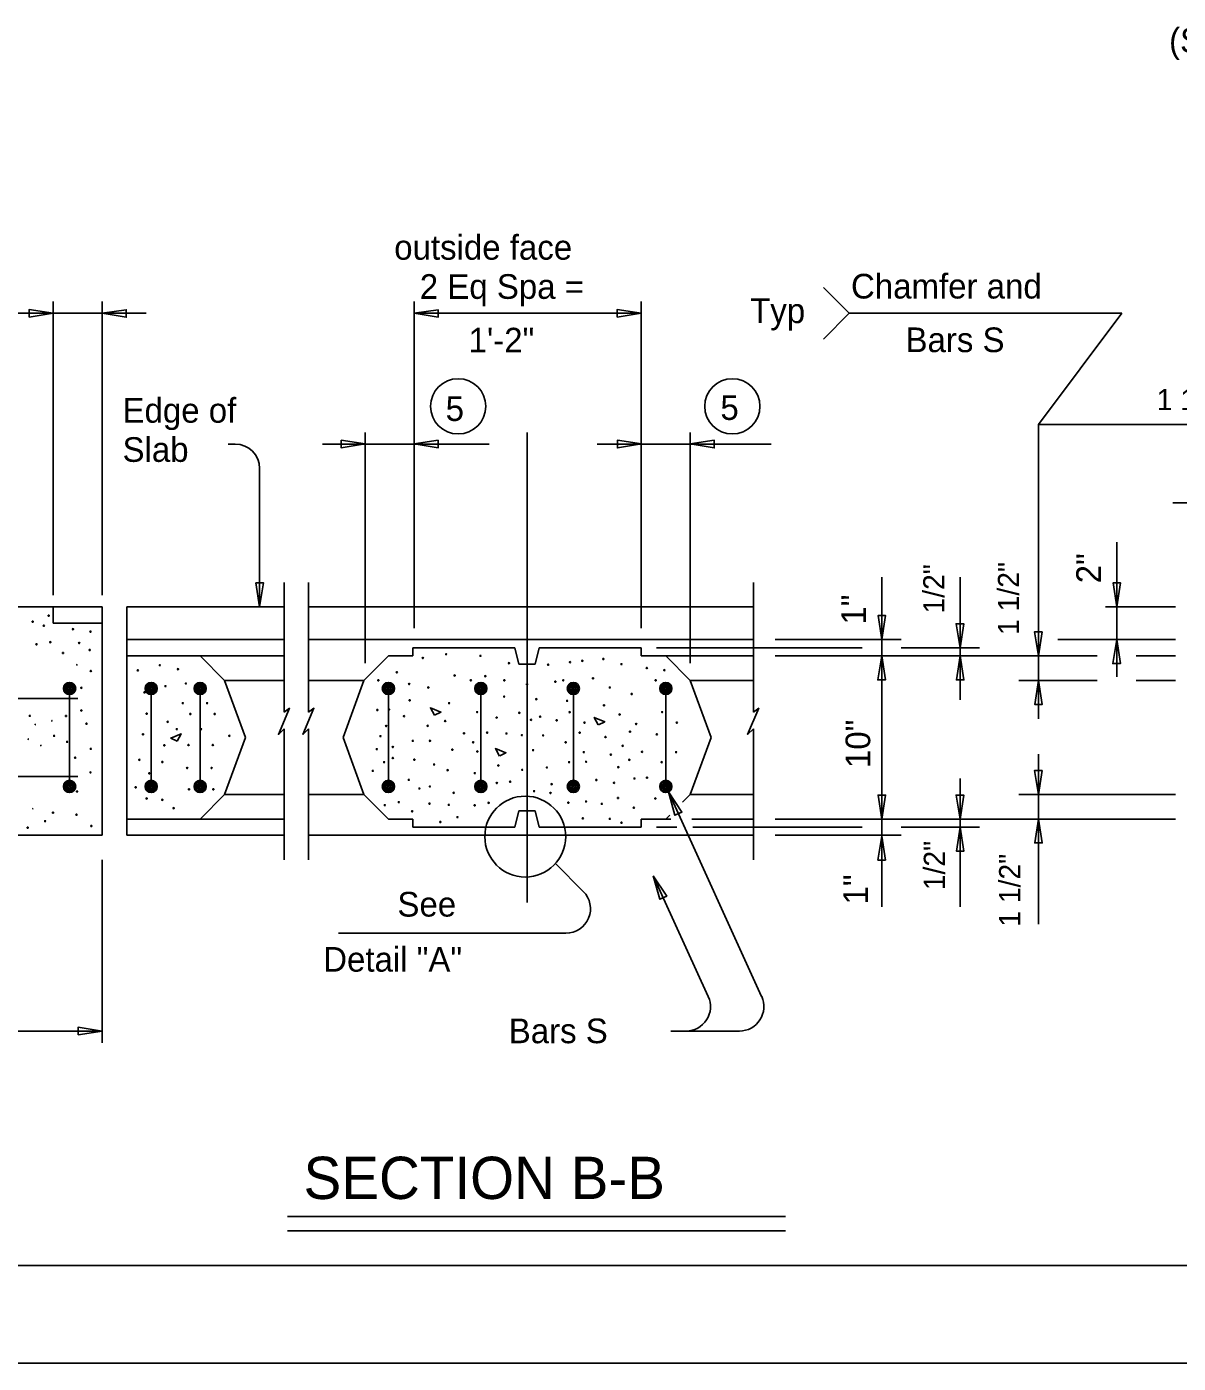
# Model space of a CAD drawing. Extents: x 2 to 71, y 0 to 22.
# Drawn here: x 12 to 17.88, y 0 to 6.83 of the extents above; entities that cross this region are included whole.
import ezdxf

# ---------------------------------------------------------------- set-up
doc = ezdxf.new("R2010")
doc.units = 0
doc.layers.add('Level 1', color=7, linetype='Continuous')

msp = doc.modelspace()

# ---------------------------------------------------------------- linework, layer by layer
at = {"layer": 'Level 1'}
for p, q in [((16.2032, 5.364), (16.0719, 5.4953)), ((12.1391, 3.924), (12.1391, 5.424)), ((12.3891, 3.924), (12.3891, 5.424)), ((13.9818, 5.424), (13.9818, 3.7557)), ((15.1421, 5.424), (15.1421, 3.7557)), ((11.7338, 5.364), (12.6142, 5.364)), ((13.9818, 5.364), (15.1421, 5.364)), ((16.2032, 5.364), (16.0719, 5.2327)), ((17.5957, 5.364), (16.2032, 5.364)), ((17.1697, 4.7954), (17.5957, 5.364)), ((18.6544, 4.7954), (17.1697, 4.7954)), ((17.1697, 3.2917), (17.1697, 4.7954)), ((13.7318, 4.7558), (13.7318, 3.5773)), ((14.5588, 2.3546), (14.5588, 4.7558)), ((15.3921, 4.7558), (15.3921, 3.5773)), ((13.0323, 4.6958), (13.0681, 4.6958)), ((14.3645, 4.6958), (13.5137, 4.6958)), ((14.9161, 4.6958), (15.8046, 4.6958)), ((13.1931, 3.864), (13.1931, 4.5708)), ((18.4991, 4.3954), (17.8562, 4.3954)), ((17.5697, 3.5077), (17.5697, 4.1942)), ((13.3181, 3.3261), (13.3181, 3.989)), ((13.4431, 3.989), (13.4431, 3.3261)), ((15.7146, 3.3261), (15.7146, 3.989)), ((16.3697, 2.3325), (16.3697, 4.0155)), ((16.7697, 3.3886), (16.7697, 4.0155)), ((9.7246, 3.864), (12.3891, 3.864)), ((12.1391, 3.864), (12.1391, 3.7807)), ((12.3891, 3.864), (12.3891, 2.6972)), ((12.5141, 3.864), (12.5141, 2.6972)), ((12.5141, 3.864), (13.3181, 3.864)), ((15.7146, 3.864), (13.4431, 3.864)), ((17.8696, 3.864), (17.512, 3.864)), ((12.1391, 3.7807), (12.3891, 3.7807)), ((12.5141, 3.6972), (13.3181, 3.6972)), ((15.7146, 3.6972), (13.4431, 3.6972)), ((16.4697, 3.6972), (15.8255, 3.6972)), ((17.2697, 3.6972), (17.8696, 3.6972)), ((13.9755, 3.6138), (13.9755, 3.6555)), ((14.4963, 3.6555), (13.9755, 3.6555)), ((14.5171, 3.5722), (14.4963, 3.6555)), ((14.6005, 3.5722), (14.6213, 3.6555)), ((15.1421, 3.6555), (14.6213, 3.6555)), ((15.1421, 3.6138), (15.1421, 3.6555)), ((15.2196, 3.6555), (16.2697, 3.6555)), ((16.4697, 3.6555), (16.8697, 3.6555)), ((12.5141, 3.6138), (13.3181, 3.6138)), ((13.0141, 3.4888), (12.8891, 3.6138)), ((13.7255, 3.4888), (13.8505, 3.6138)), ((13.9755, 3.6138), (13.8505, 3.6138)), ((14.6005, 3.5722), (14.5171, 3.5722)), ((15.7146, 3.6138), (15.1421, 3.6138)), ((15.3921, 3.4888), (15.2671, 3.6138)), ((17.4697, 3.6138), (15.8255, 3.6138)), ((17.8696, 3.6138), (17.6697, 3.6138)), ((13.0141, 3.4888), (13.3181, 3.4888)), ((13.0141, 3.4888), (13.1203, 3.1972)), ((13.7255, 3.4888), (13.4431, 3.4888)), ((13.6193, 3.1971), (13.7255, 3.4888)), ((15.7146, 3.4888), (15.3921, 3.4888)), ((15.3921, 3.4888), (15.4983, 3.1972)), ((17.4697, 3.4888), (17.0697, 3.4888)), ((17.8696, 3.4888), (17.6697, 3.4888)), ((12.2225, 2.9472), (12.2225, 3.4472)), ((12.6391, 2.9472), (12.6391, 3.4472)), ((12.8891, 2.9472), (12.8891, 3.4472)), ((13.8505, 2.9472), (13.8505, 3.4472)), ((14.3228, 2.9472), (14.3228, 3.4472)), ((14.795, 2.9472), (14.795, 3.4472)), ((15.2671, 2.9472), (15.2671, 3.4472)), ((9.7246, 3.3966), (12.2641, 3.3966)), ((13.3181, 2.5722), (13.3181, 3.2412)), ((13.4431, 3.2412), (13.4431, 2.5722)), ((15.7146, 2.5722), (15.7146, 3.2412)), ((13.0141, 2.9055), (13.1203, 3.1972)), ((13.6193, 3.1971), (13.7255, 2.9055)), ((15.3921, 2.9055), (15.4983, 3.1972)), ((17.1697, 2.2429), (17.1697, 3.1117)), ((9.7246, 2.9979), (12.2641, 2.9979)), ((16.7697, 2.3325), (16.7697, 2.9877)), ((13.0141, 2.9055), (12.8891, 2.7805)), ((13.0141, 2.9055), (13.3181, 2.9055)), ((13.7255, 2.9055), (13.4431, 2.9055)), ((13.7255, 2.9055), (13.8505, 2.7805)), ((15.2803, 2.9188), (15.7567, 1.8741)), ((15.3921, 2.9055), (15.3528, 2.8662)), ((15.7146, 2.9055), (15.3921, 2.9055)), ((17.8696, 2.9055), (17.0697, 2.9055)), ((14.5171, 2.8222), (14.4963, 2.7388)), ((14.6005, 2.8222), (14.5171, 2.8222)), ((14.6005, 2.8222), (14.6213, 2.7388)), ((15.2873, 2.8007), (15.2671, 2.7805)), ((12.5141, 2.7805), (13.3181, 2.7805)), ((13.9755, 2.7805), (13.8505, 2.7805)), ((13.9755, 2.7388), (13.9755, 2.7805)), ((14.4963, 2.7388), (13.9755, 2.7388)), ((15.1421, 2.7388), (14.6213, 2.7388)), ((15.1421, 2.7388), (15.1421, 2.7805)), ((15.2932, 2.7805), (15.1421, 2.7805)), ((15.2196, 2.7388), (15.324, 2.7388)), ((15.7146, 2.7805), (15.3995, 2.7805)), ((15.4057, 2.7388), (16.2697, 2.7388)), ((17.8696, 2.7805), (15.8255, 2.7805)), ((16.4697, 2.7388), (16.8697, 2.7388)), ((11.9205, 2.6972), (12.3891, 2.6972)), ((12.5141, 2.6972), (13.3181, 2.6972)), ((15.7146, 2.6972), (13.4431, 2.6972)), ((16.4697, 2.6972), (15.8255, 2.6972)), ((12.3891, 2.5722), (12.3891, 1.6372)), ((14.7034, 2.5531), (14.8458, 2.4107)), ((15.2032, 2.4899), (15.4841, 1.8741)), ((13.5952, 2.1972), (14.7575, 2.1972)), ((7.1395, 1.6972), (12.3891, 1.6972)), ((15.2927, 1.6972), (15.643, 1.6972)), ((13.3356, 0.75), (15.8788, 0.75)), ((13.3356, 0.6768), (15.8788, 0.6768)), ((35.4999, 0.5), (4, 0.5)), ((35.9999, 0), (2, 0))]:
    msp.add_line(p, q, dxfattribs=at)
for points in [[(12.1391, 5.364), (12.0166, 5.384), (12.0166, 5.3452)], [(12.3891, 5.364), (12.5116, 5.344), (12.5116, 5.3827)], [(13.9818, 5.364), (14.1043, 5.344), (14.1043, 5.3827)], [(15.1421, 5.364), (15.0196, 5.384), (15.0196, 5.3452)], [(13.732, 4.6966), (13.6095, 4.6766), (13.6095, 4.7153)], [(13.9815, 4.6966), (14.104, 4.6766), (14.104, 4.7153)], [(15.1425, 4.6966), (15.02, 4.6766), (15.02, 4.7153)], [(15.392, 4.6966), (15.5145, 4.6766), (15.5145, 4.7153)], [(13.1931, 3.864), (13.2131, 3.9865), (13.1744, 3.9865)], [(17.5697, 3.864), (17.5897, 3.9865), (17.551, 3.9865)], [(16.3697, 3.6972), (16.3897, 3.8197), (16.351, 3.8197)], [(16.7697, 3.6555), (16.7497, 3.778), (16.7885, 3.778)], [(17.1697, 3.6138), (17.1497, 3.7363), (17.1885, 3.7363)], [(17.5697, 3.6972), (17.5497, 3.5747), (17.5885, 3.5747)], [(16.3697, 3.6138), (16.3497, 3.4913), (16.3885, 3.4913)], [(16.7697, 3.6138), (16.7897, 3.4913), (16.751, 3.4913)], [(17.1697, 3.4888), (17.1897, 3.3663), (17.151, 3.3663)], [(17.1697, 2.9055), (17.1497, 3.028), (17.1885, 3.028)], [(15.2803, 2.9188), (15.3493, 2.8157), (15.3141, 2.7996)], [(16.3697, 2.7805), (16.3897, 2.903), (16.351, 2.903)], [(16.7697, 2.7805), (16.7497, 2.903), (16.7885, 2.903)], [(16.7697, 2.7388), (16.7897, 2.6163), (16.751, 2.6163)], [(17.1697, 2.7805), (17.1897, 2.658), (17.151, 2.658)], [(16.3701, 2.6933), (16.3501, 2.5708), (16.3889, 2.5708)], [(15.2032, 2.4899), (15.2722, 2.3867), (15.237, 2.3707)], [(12.3891, 1.6972), (12.2666, 1.7172), (12.2666, 1.6785)]]:
    msp.add_lwpolyline(points, close=True, dxfattribs=at)
for points in [[(13.3181, 3.3261), (13.3451, 3.3467), (13.2888, 3.2127), (13.3181, 3.2412)], [(13.4431, 3.3261), (13.4701, 3.3467), (13.4138, 3.2127), (13.4431, 3.2412)], [(14.0868, 3.3112), (14.119, 3.3272), (14.0653, 3.3487), (14.086, 3.3107)], [(15.7146, 3.3261), (15.7415, 3.3467), (15.6852, 3.2127), (15.7146, 3.2412)], [(14.9231, 3.2617), (14.9553, 3.2777), (14.9016, 3.2992), (14.9223, 3.2612)], [(12.7715, 3.1778), (12.7393, 3.194), (12.793, 3.2154), (12.7724, 3.1774)], [(14.4188, 3.1028), (14.451, 3.1189), (14.3973, 3.1404), (14.418, 3.1024)]]:
    msp.add_lwpolyline(points, dxfattribs=at)
for centre, radius in [((14.2069, 4.8889), 0.1411), ((15.6071, 4.8889), 0.1411), ((12.0338, 3.7885), 0.00298), ((12.0911, 3.7686), 0.00298), ((12.1156, 3.8197), 0.00298), ((12.2402, 3.7507), 0.00298), ((12.3292, 3.7374), 0.00298), ((12.0533, 3.6728), 0.00298), ((12.1245, 3.684), 0.00298), ((12.189, 3.6283), 0.00298), ((12.2714, 3.6796), 0.00298), ((12.3248, 3.644), 0.00298), ((14.1454, 3.6223), 0.00298), ((12.6831, 3.5661), 0.00298), ((14.0265, 3.6031), 0.00298), ((14.3212, 3.614), 0.00298), ((14.4668, 3.5765), 0.00298), ((14.6668, 3.5691), 0.00298), ((14.7776, 3.582), 0.00298), ((14.8412, 3.5884), 0.00298), ((14.9479, 3.5979), 0.00298), ((15.0406, 3.5716), 0.00298), ((15.17, 3.5524), 0.00298), ((12.3314, 3.5371), 0.00298), ((12.5712, 3.5402), 0.00298), ((12.7765, 3.546), 0.00298), ((13.799, 3.4889), 0.00298), ((13.8936, 3.5296), 0.00298), ((14.1891, 3.5139), 0.00298), ((14.2713, 3.4889), 0.00298), ((14.3458, 3.5105), 0.00298), ((14.4428, 3.4891), 0.00298), ((14.7033, 3.4825), 0.00298), ((14.7435, 3.4889), 0.00298), ((14.8958, 3.4995), 0.00298), ((15.2157, 3.4889), 0.00298), ((15.2593, 3.5408), 0.00298), ((12.2225, 3.4473), 0.0313), ((12.2225, 3.4473), 0.0251), ((12.2225, 3.4473), 0.0188), ((12.2225, 3.4473), 0.0125), ((12.2225, 3.4473), 0.00627), ((12.2825, 3.4503), 0.00298), ((12.6052, 3.4281), 0.00298), ((12.6392, 3.4473), 0.0313), ((12.6392, 3.4473), 0.0251), ((12.6392, 3.4473), 0.0188), ((12.6392, 3.4473), 0.0125), ((12.6392, 3.4473), 0.00627), ((12.712, 3.4592), 0.00298), ((12.8166, 3.4726), 0.00298), ((12.8892, 3.4473), 0.0313), ((12.8892, 3.4473), 0.0251), ((12.8892, 3.4473), 0.0188), ((12.8892, 3.4473), 0.0125), ((12.8892, 3.4473), 0.00627), ((13.8505, 3.4473), 0.0313), ((13.8505, 3.4473), 0.0251), ((13.8505, 3.4473), 0.0188), ((13.8505, 3.4473), 0.0125), ((13.8505, 3.4473), 0.00627), ((13.9565, 3.4702), 0.00298), ((14.0548, 3.4521), 0.00298), ((14.3228, 3.4473), 0.0313), ((14.3228, 3.4473), 0.0251), ((14.3228, 3.4473), 0.0188), ((14.3228, 3.4473), 0.0125), ((14.3228, 3.4473), 0.00627), ((14.5581, 3.4683), 0.00298), ((14.795, 3.4473), 0.0313), ((14.795, 3.4473), 0.0251), ((14.795, 3.4473), 0.0188), ((14.795, 3.4473), 0.0125), ((14.795, 3.4473), 0.00627), ((14.9811, 3.4527), 0.00298), ((15.0931, 3.4195), 0.00298), ((15.2672, 3.4473), 0.0313), ((15.2672, 3.4473), 0.0251), ((15.2672, 3.4473), 0.0188), ((15.2672, 3.4473), 0.0125), ((15.2672, 3.4473), 0.00627), ((12.801, 3.3724), 0.00298), ((12.9254, 3.3724), 0.00298), ((13.9596, 3.3867), 0.00298), ((14.1611, 3.3723), 0.00298), ((14.4421, 3.406), 0.00298), ((14.6061, 3.3931), 0.00298), ((14.7638, 3.384), 0.00298), ((14.9518, 3.3613), 0.00298), ((12.0199, 3.3079), 0.00298), ((12.2046, 3.3065), 0.00298), ((12.2825, 3.3346), 0.00298), ((12.6163, 3.3191), 0.00298), ((12.7231, 3.2768), 0.00298), ((12.8388, 3.3168), 0.00298), ((12.9633, 3.3168), 0.00298), ((13.7939, 3.3373), 0.00298), ((13.854, 3.3403), 0.00298), ((13.9302, 3.3058), 0.00298), ((14.1401, 3.2813), 0.00298), ((14.3043, 3.3268), 0.00298), ((14.4036, 3.2987), 0.00298), ((14.5196, 3.3227), 0.00298), ((14.5788, 3.2875), 0.00298), ((14.6252, 3.3035), 0.00298), ((14.7101, 3.2843), 0.00298), ((14.7765, 3.3268), 0.00298), ((15.0318, 3.3145), 0.00298), ((15.2486, 3.3268), 0.00298), ((12.3092, 3.2679), 0.00298), ((12.5975, 3.213), 0.00298), ((12.7704, 3.2394), 0.00298), ((12.8948, 3.2394), 0.00298), ((13.8396, 3.2556), 0.00298), ((14.0509, 3.2569), 0.00298), ((14.2363, 3.2184), 0.00298), ((14.3549, 3.2216), 0.00298), ((14.4538, 3.2176), 0.00298), ((14.5324, 3.2091), 0.00298), ((14.6412, 3.2076), 0.00298), ((14.8271, 3.2216), 0.00298), ((14.8517, 3.2725), 0.00298), ((15.0843, 3.2271), 0.00298), ((15.1157, 3.2656), 0.00298), ((15.2212, 3.2133), 0.00298), ((15.3239, 3.2725), 0.00298), ((12.1437, 3.2052), 0.00298), ((12.2099, 3.1747), 0.00298), ((12.331, 3.139), 0.00298), ((12.7065, 3.1567), 0.00298), ((12.8299, 3.1588), 0.00298), ((12.9543, 3.1588), 0.00298), ((13.0382, 3.2055), 0.00298), ((13.8101, 3.2034), 0.00298), ((13.8731, 3.1483), 0.00298), ((13.9757, 3.1799), 0.00298), ((14.0631, 3.1799), 0.00298), ((14.2833, 3.1719), 0.00298), ((14.7555, 3.1719), 0.00298), ((14.9591, 3.1996), 0.00298), ((15.0465, 3.1546), 0.00298), ((12.2514, 3.0943), 0.00298), ((12.5784, 3.0832), 0.00298), ((12.6964, 3.072), 0.00298), ((13.7918, 3.1373), 0.00298), ((13.8293, 3.0713), 0.00298), ((13.8731, 3.0923), 0.00298), ((13.9827, 3.0837), 0.00298), ((14.1768, 3.1345), 0.00298), ((14.3046, 3.1254), 0.00298), ((14.5901, 3.1323), 0.00298), ((14.7738, 3.0713), 0.00298), ((14.8482, 3.1222), 0.00298), ((14.8601, 3.0731), 0.00298), ((14.9866, 3.1089), 0.00298), ((15.0813, 3.0827), 0.00298), ((15.1455, 3.124), 0.00298), ((15.246, 3.0713), 0.00298), ((15.3204, 3.1222), 0.00298), ((12.3292, 3.0186), 0.00298), ((12.6297, 3.0142), 0.00298), ((12.8232, 3.0409), 0.00298), ((12.9477, 3.0409), 0.00298), ((13.7711, 3.0264), 0.00298), ((14.0841, 3.0592), 0.00298), ((14.1535, 3.0297), 0.00298), ((14.2917, 3.015), 0.00298), ((14.4118, 3.0539), 0.00298), ((14.5341, 3.0315), 0.00298), ((14.6601, 3.0437), 0.00298), ((15.0248, 3.0452), 0.00298), ((12.2225, 2.9472), 0.0313), ((12.2225, 2.9473), 0.0251), ((12.2225, 2.9473), 0.0188), ((12.2225, 2.9473), 0.0125), ((12.2225, 2.9473), 0.00627), ((12.5599, 2.9424), 0.00298), ((12.6392, 2.9472), 0.0313), ((12.6392, 2.9473), 0.0251), ((12.6392, 2.9473), 0.0188), ((12.6392, 2.9473), 0.0125), ((12.6392, 2.9473), 0.00627), ((12.8892, 2.9472), 0.0313), ((12.8892, 2.9473), 0.0251), ((12.8892, 2.9473), 0.0188), ((12.8892, 2.9473), 0.0125), ((12.8892, 2.9473), 0.00627), ((13.8505, 2.9472), 0.0313), ((13.8505, 2.9473), 0.0251), ((13.8505, 2.9473), 0.0188), ((13.8505, 2.9473), 0.0125), ((13.8505, 2.9473), 0.00627), ((13.9548, 2.9808), 0.00298), ((14.009, 2.9368), 0.00298), ((14.0626, 2.9466), 0.00298), ((14.3228, 2.9472), 0.0313), ((14.3228, 2.9473), 0.0251), ((14.3228, 2.9473), 0.0188), ((14.3228, 2.9473), 0.0125), ((14.3228, 2.9473), 0.00627), ((14.4044, 2.9643), 0.00298), ((14.4723, 2.9714), 0.00298), ((14.6844, 2.9587), 0.00298), ((14.795, 2.9472), 0.0313), ((14.795, 2.9473), 0.0251), ((14.795, 2.9473), 0.0188), ((14.795, 2.9473), 0.0125), ((14.795, 2.9473), 0.00627), ((14.9123, 2.9796), 0.00298), ((15.0024, 2.9655), 0.00298), ((15.1071, 2.9876), 0.00298), ((15.1709, 2.9915), 0.00298), ((15.2672, 2.9472), 0.0313), ((15.2672, 2.9473), 0.0251), ((15.2672, 2.9473), 0.0188), ((15.2672, 2.9473), 0.0125), ((15.2672, 2.9473), 0.00627), ((12.2603, 2.9207), 0.00298), ((12.6163, 2.8851), 0.00298), ((12.6964, 2.8784), 0.00298), ((12.8321, 2.9319), 0.00298), ((12.9565, 2.9319), 0.00298), ((13.9041, 2.8669), 0.00298), ((14.1838, 2.9141), 0.00298), ((14.5494, 2.6907), 0.2065), ((14.5948, 2.9227), 0.00298), ((14.6781, 2.9131), 0.00298), ((14.8601, 2.8696), 0.00298), ((15.0231, 2.8879), 0.00298), ((15.2135, 2.8852), 0.00298), ((12.1375, 2.8126), 0.00298), ((12.258, 2.8028), 0.00298), ((12.7543, 2.8361), 0.00298), ((13.8323, 2.8511), 0.00298), ((13.9722, 2.8196), 0.00298), ((14.0604, 2.8587), 0.00298), ((14.1593, 2.8529), 0.00298), ((14.2908, 2.8504), 0.00298), ((14.3628, 2.8635), 0.00298), ((14.7693, 2.8641), 0.00298), ((14.9409, 2.8581), 0.00298), ((15.1036, 2.8389), 0.00298), ((12.0088, 2.736), 0.00298), ((12.0978, 2.7694), 0.00298), ((12.3337, 2.7449), 0.00298), ((14.1156, 2.7655), 0.00298), ((14.2031, 2.79), 0.00298), ((14.8436, 2.7844), 0.00298), ((14.9811, 2.7812), 0.00298), ((15.0406, 2.762), 0.00298)]:
    msp.add_circle(centre, radius, dxfattribs=at)
for centre, radius, start, end in [((13.0681, 4.5708), 0.125, 0, 90), ((12.2626, 3.5687), 0.00298, 121.17755, 240.07241), ((12.1348, 3.2816), 0.00298, 121.17755, 240.07241), ((12.0501, 3.2636), 0.00298, 121.17755, 240.07241), ((12.0138, 3.1882), 0.00298, 121.17755, 240.07241), ((12.0784, 3.1556), 0.00298, 121.17755, 240.07241), ((12.037, 2.834), 0.00298, 121.17755, 240.07241), ((14.7574, 2.3222), 0.125, 270, 45), ((15.3703, 1.8222), 0.125, 270, 24.51319), ((15.643, 1.8222), 0.125, 270, 24.5129)]:
    msp.add_arc(centre, radius, start, end, dxfattribs=at)

# ---------------------------------------------------------------- texts
for s, height, p in [('(Showing parapet with Pilaster on 6\'-0" Wingwall)', 0.126, (17.8372, 6.6955)), ('outside face', 0.126, (13.8804, 5.638)), ('2 Eq Spa =', 0.126, (14.0109, 5.438)), ('Chamfer and', 0.126, (16.2129, 5.4397)), ('Typ', 0.126, (15.6979, 5.3141)), ('1\'-2"', 0.126, (14.2601, 5.164)), ('Bars S', 0.126, (16.4913, 5.1657)), ('Edge of', 0.126, (12.493, 4.8052)), ('5', 0.126, (14.143, 4.814)), ('5', 0.126, (15.5461, 4.8195)), ('1 1/2"', 0.108, (17.774, 4.8694)), ('Slab', 0.126, (12.493, 4.6052)), ('See', 0.126, (13.8967, 2.2821)), ('Detail "A"', 0.126, (13.5176, 2.0006)), ('Bars S', 0.126, (14.4652, 1.6352)), ('SECTION B-B', 0.216, (13.4172, 0.8392))]:
    msp.add_text(s, height=height, dxfattribs=at).set_placement(p)
for s, height, p in [('2"', 0.126, (17.4892, 3.9847)), ('1/2"', 0.108, (16.6896, 3.8304)), ('1 1/2"', 0.108, (17.071, 3.7211)), ('1"', 0.126, (16.2892, 3.7737)), ('10"', 0.126, (16.3111, 3.041)), ('1/2"', 0.108, (16.6925, 2.4169)), ('1 1/2"', 0.108, (17.077, 2.2303)), ('1"', 0.126, (16.2991, 2.344))]:
    msp.add_text(s, height=height, rotation=90, dxfattribs=at).set_placement(p)

doc.saveas('drawing.dxf')
